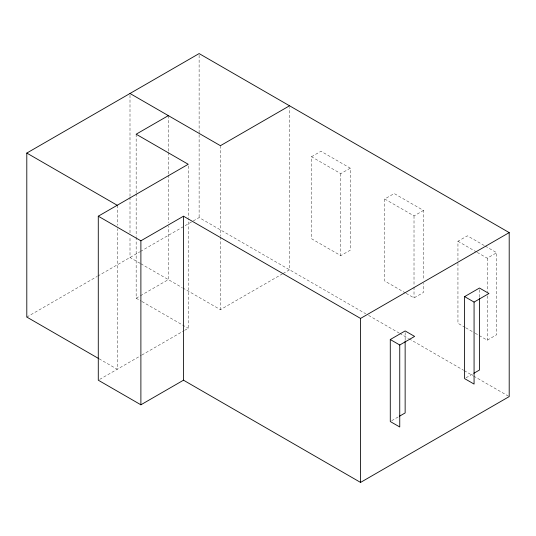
<?xml version="1.0" encoding="UTF-8"?>
<svg xmlns="http://www.w3.org/2000/svg" width="536" height="536" viewBox="0 0 536 536"><rect width="100%" height="100%" fill="white"/><g stroke="black" fill="none" stroke-linecap="round" stroke-linejoin="round"><path stroke-width="0.4" stroke-dasharray="2.68 2.01" d="M26.8 317.064L97.029 276.516M97.753 276.094L139.749 251.853M140.472 251.431L199.117 217.576L365.753 313.781M311.503 156.733L320.977 151.266L350.263 168.177L350.263 250.171L340.796 255.639L311.503 238.728L311.503 156.733L340.796 173.644L350.263 168.177M136.157 237.126L136.157 298.204L139.735 296.14M140.452 295.725L168.351 279.618L168.351 226.071M405.444 292.964L384.727 281.005L384.727 199.003L394.195 193.536L423.48 210.447L423.48 279.893M99.689 379.388L141.136 355.462M141.859 355.04L183.882 330.779M184.605 330.357L188.23 328.267L188.23 218.661M182.81 287.966L220.423 309.681L282.338 273.936M283.062 273.521L289.541 269.776L289.541 107.461M384.727 199.003L414.013 215.914L423.48 210.447M457.945 260.523L457.945 241.28L467.412 235.813L484.557 245.709M406.154 293.373L414.013 297.909L423.48 292.442L423.48 283.243M477.234 252.416L487.231 258.185L496.705 252.724L496.705 334.719L487.231 340.186L475.09 333.171M391.695 420.706L398.777 416.619M466.019 377.793L473.1 373.706M485.274 246.125L496.705 252.724M457.945 241.28L476.517 252M465.087 327.396L457.945 323.275L457.945 261.36M465.804 327.811L474.373 332.762M368.56 315.403L399.079 333.017M399.735 333.399L408.499 338.457M409.156 338.839L463.56 370.249M464.256 370.651L472.973 375.682M473.677 376.091L508.476 396.178M140.131 263.323L130 257.481L130 236.564M140.854 263.745L182.086 287.551M136.157 298.204L141.223 301.125M141.94 301.54L188.23 328.267M99.133 358.825L117.223 369.264L117.223 228.698M487.231 258.185L487.231 291.658M487.231 295.839L487.231 340.186M479.472 289.708L479.472 297.239M414.013 215.914L414.013 286.197M414.013 287.035L414.013 297.909M405.142 332.615L405.142 340.146M340.796 173.644L340.796 255.639M220.423 145.691L220.423 236.054M220.423 236.892L220.423 309.681M199.117 55.255L199.117 133.906M199.117 134.744L199.117 217.576M188.23 165.946L188.23 217.824M168.351 115.622L168.351 151.601M168.351 152.438L168.351 174.193M168.351 175.031L168.351 222.721M136.157 134.208L136.157 192.779M136.157 193.617L136.157 236.289M130 95.16L130 196.397M130 197.235L130 233.214M117.223 205.275L117.223 225.355"/><path stroke-width="0.8" d="M98.416 358.41L26.8 317.064L26.8 153.068L199.117 53.58L509.2 232.604L509.2 396.6L360.554 482.42L183.5 380.198L140.888 404.794L98.282 380.198L98.282 216.202L188.23 164.277L136.157 134.208L168.351 115.622M289.541 105.786L220.423 145.691L130 93.485M98.282 216.202L140.888 240.805L183.5 216.202L360.554 318.424L509.2 232.604M390.282 339.529L405.142 330.947L414.616 336.414L399.749 344.996L390.282 339.529L390.282 421.524L399.749 426.991L399.749 344.996M464.605 296.616L479.472 288.033L488.939 293.5L474.072 302.083L464.605 296.616L464.605 378.61L474.072 384.078L474.072 302.083M399.481 416.211L405.142 412.941L405.142 340.983M473.811 373.297L479.472 370.028L479.472 298.076M26.8 153.068L117.223 205.275M360.554 318.424L360.554 482.42M183.5 216.202L183.5 380.198M140.888 240.805L140.888 404.794"/></g></svg>
